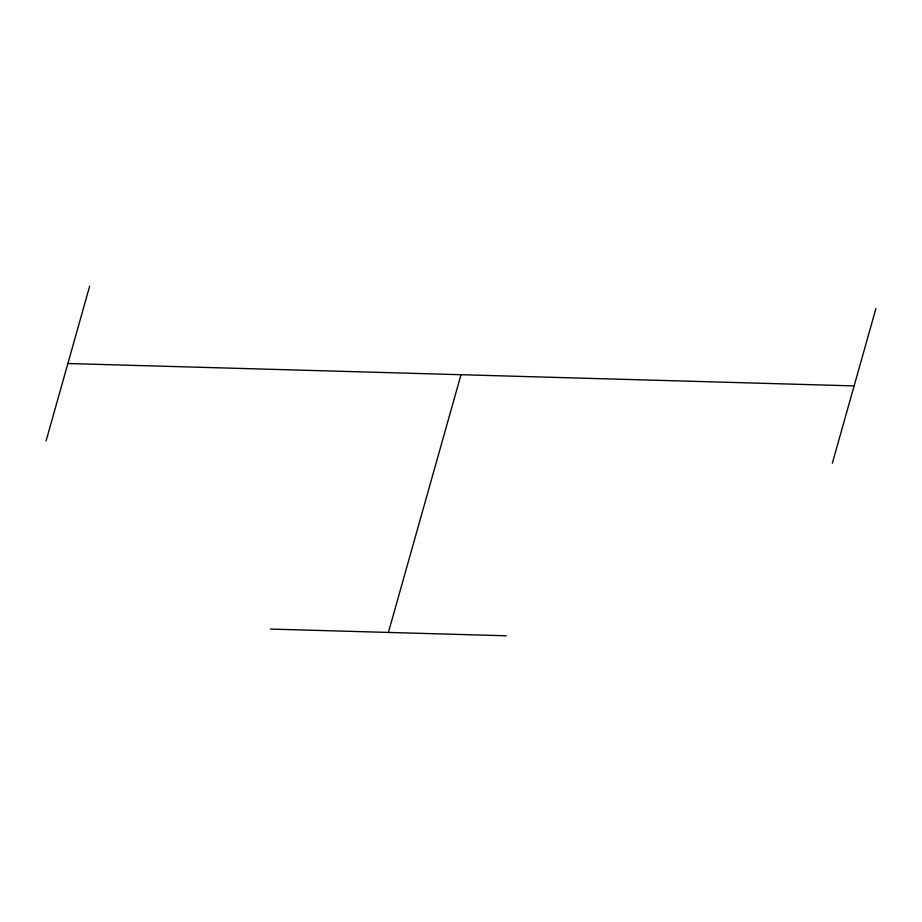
<?xml version="1.0" encoding="UTF-8"?>
<svg xmlns="http://www.w3.org/2000/svg" width="922" height="922" viewBox="0 0 922 922"><rect width="100%" height="100%" fill="white"/><g stroke="black" fill="none" stroke-linecap="round" stroke-linejoin="round"><path stroke-width="1.38" d="M46.1 440.843L89.653 286.212M388.404 632.434L461 374.712M832.347 463.213L875.9 308.593M67.882 363.522L854.118 385.903M270.469 629.081L506.339 635.788"/></g></svg>
